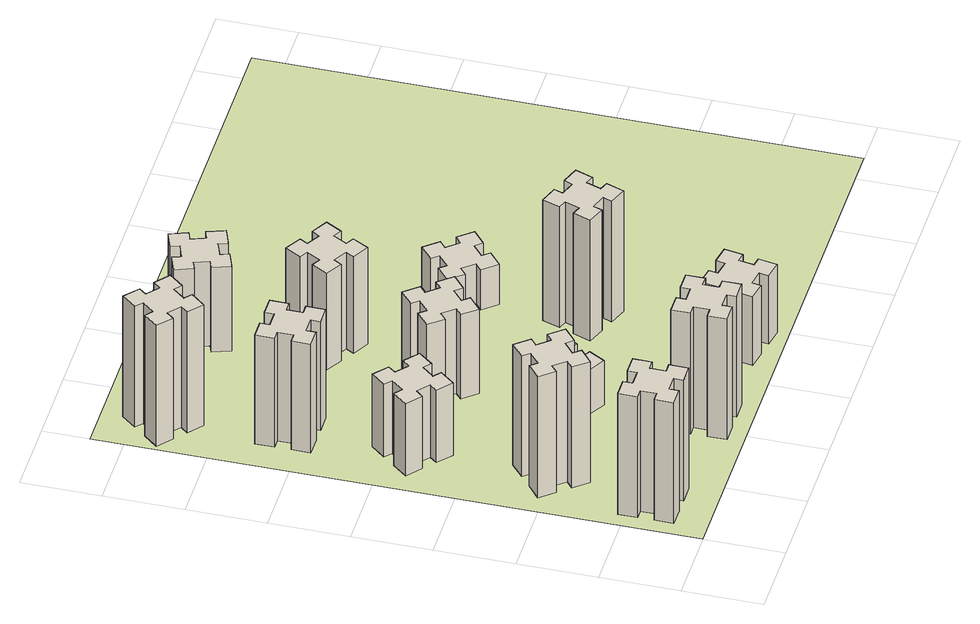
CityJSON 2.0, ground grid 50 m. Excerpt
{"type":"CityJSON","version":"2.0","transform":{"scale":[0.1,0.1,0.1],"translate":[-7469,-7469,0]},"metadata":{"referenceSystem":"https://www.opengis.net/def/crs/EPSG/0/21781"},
"CityObjects":{
"building1":{"type":"Building","attributes":{"class":"1000","function":"1000","usage":"1000","yearOfConstruction":2016,"roofType":"1000","measuredHeight":90,"storeysAboveGround":30,"storeysBelowGround":0},"geometry":[{"type":"Solid","lod":"1","boundaries":[[[[0,1,2,3,4,5,6,7,8,9,10,11,12,13,14,15,16,17,18,19]],[[17,16,20,21]],[[16,15,22,20]],[[15,14,23,22]],[[14,13,24,23]],[[13,12,25,24]],[[12,11,26,25]],[[11,10,27,26]],[[10,9,28,27]],[[9,8,29,28]],[[8,7,30,29]],[[7,6,31,30]],[[6,5,32,31]],[[5,4,33,32]],[[4,3,34,33]],[[3,2,35,34]],[[2,1,36,35]],[[1,0,37,36]],[[0,19,38,37]],[[19,18,39,38]],[[18,17,21,39]],[[24,25,26,27,28,29,30,31,32,33,34,35,36,37,38,39,21,20,22,23]]]]}]},
"building2":{"type":"Building","attributes":{"class":"1000","function":"1000","usage":"1000","yearOfConstruction":2016,"roofType":"1000","measuredHeight":90,"storeysAboveGround":30,"storeysBelowGround":0},"geometry":[{"type":"Solid","lod":"1","boundaries":[[[[40,41,42,43,44,45,46,47,48,49,50,51,52,53,54,55,56,57,58,59]],[[57,56,60,61]],[[56,55,62,60]],[[55,54,63,62]],[[54,53,64,63]],[[53,52,65,64]],[[52,51,66,65]],[[51,50,67,66]],[[50,49,68,67]],[[49,48,69,68]],[[48,47,70,69]],[[47,46,71,70]],[[46,45,72,71]],[[45,44,73,72]],[[44,43,74,73]],[[43,42,75,74]],[[42,41,76,75]],[[41,40,77,76]],[[40,59,78,77]],[[59,58,79,78]],[[58,57,61,79]],[[64,65,66,67,68,69,70,71,72,73,74,75,76,77,78,79,61,60,62,63]]]]}]},
"building3":{"type":"Building","attributes":{"class":"1000","function":"1000","usage":"1000","yearOfConstruction":2016,"roofType":"1000","measuredHeight":54,"storeysAboveGround":30,"storeysBelowGround":0},"geometry":[{"type":"Solid","lod":"1","boundaries":[[[[80,81,82,83,84,85,86,87,88,89,90,91,92,93,94,95,96,97,98,99]],[[97,96,100,101]],[[96,95,102,100]],[[95,94,103,102]],[[94,93,104,103]],[[93,92,105,104]],[[92,91,106,105]],[[91,90,107,106]],[[90,89,108,107]],[[89,88,109,108]],[[88,87,110,109]],[[87,86,111,110]],[[86,85,112,111]],[[85,84,113,112]],[[84,83,114,113]],[[83,82,115,114]],[[82,81,116,115]],[[81,80,117,116]],[[80,99,118,117]],[[99,98,119,118]],[[98,97,101,119]],[[104,105,106,107,108,109,110,111,112,113,114,115,116,117,118,119,101,100,102,103]]]]}]},
"building4":{"type":"Building","attributes":{"class":"1000","function":"1000","usage":"1000","yearOfConstruction":2016,"roofType":"1000","measuredHeight":81,"storeysAboveGround":30,"storeysBelowGround":0},"geometry":[{"type":"Solid","lod":"1","boundaries":[[[[120,121,122,123,124,125,126,127,128,129,130,131,132,133,134,135,136,137,138,139]],[[137,136,140,141]],[[136,135,142,140]],[[135,134,143,142]],[[134,133,144,143]],[[133,132,145,144]],[[132,131,146,145]],[[131,130,147,146]],[[130,129,148,147]],[[129,128,149,148]],[[128,127,150,149]],[[127,126,151,150]],[[126,125,152,151]],[[125,124,153,152]],[[124,123,154,153]],[[123,122,155,154]],[[122,121,156,155]],[[121,120,157,156]],[[120,139,158,157]],[[139,138,159,158]],[[138,137,141,159]],[[144,145,146,147,148,149,150,151,152,153,154,155,156,157,158,159,141,140,142,143]]]]}]},
"building5":{"type":"Building","attributes":{"class":"1000","function":"1000","usage":"1000","yearOfConstruction":2016,"roofType":"1000","measuredHeight":90,"storeysAboveGround":30,"storeysBelowGround":0},"geometry":[{"type":"Solid","lod":"1","boundaries":[[[[160,161,162,163,164,165,166,167,168,169,170,171,172,173,174,175,176,177,178,179]],[[177,176,180,181]],[[176,175,182,180]],[[175,174,183,182]],[[174,173,184,183]],[[173,172,185,184]],[[172,171,186,185]],[[171,170,187,186]],[[170,169,188,187]],[[169,168,189,188]],[[168,167,190,189]],[[167,166,191,190]],[[166,165,192,191]],[[165,164,193,192]],[[164,163,194,193]],[[163,162,195,194]],[[162,161,196,195]],[[161,160,197,196]],[[160,179,198,197]],[[179,178,199,198]],[[178,177,181,199]],[[184,185,186,187,188,189,190,191,192,193,194,195,196,197,198,199,181,180,182,183]]]]}]},
"building6":{"type":"Building","attributes":{"class":"1000","function":"1000","usage":"1000","yearOfConstruction":2016,"roofType":"1000","measuredHeight":90,"storeysAboveGround":30,"storeysBelowGround":0},"geometry":[{"type":"Solid","lod":"1","boundaries":[[[[200,201,202,203,204,205,206,207,208,209,210,211,212,213,214,215,216,217,218,219]],[[217,216,220,221]],[[216,215,222,220]],[[215,214,223,222]],[[214,213,224,223]],[[213,212,225,224]],[[212,211,226,225]],[[211,210,227,226]],[[210,209,228,227]],[[209,208,229,228]],[[208,207,230,229]],[[207,206,231,230]],[[206,205,232,231]],[[205,204,233,232]],[[204,203,234,233]],[[203,202,235,234]],[[202,201,236,235]],[[201,200,237,236]],[[200,219,238,237]],[[219,218,239,238]],[[218,217,221,239]],[[224,225,226,227,228,229,230,231,232,233,234,235,236,237,238,239,221,220,222,223]]]]}]},
"building7":{"type":"Building","attributes":{"class":"1000","function":"1000","usage":"1000","yearOfConstruction":2016,"roofType":"1000","measuredHeight":33,"storeysAboveGround":30,"storeysBelowGround":0},"geometry":[{"type":"Solid","lod":"1","boundaries":[[[[240,241,242,243,244,245,246,247,248,249,250,251,252,253,254,255,256,257,258,259]],[[257,256,260,261]],[[256,255,262,260]],[[255,254,263,262]],[[254,253,264,263]],[[253,252,265,264]],[[252,251,266,265]],[[251,250,267,266]],[[250,249,268,267]],[[249,248,269,268]],[[248,247,270,269]],[[247,246,271,270]],[[246,245,272,271]],[[245,244,273,272]],[[244,243,274,273]],[[243,242,275,274]],[[242,241,276,275]],[[241,240,277,276]],[[240,259,278,277]],[[259,258,279,278]],[[258,257,261,279]],[[264,265,266,267,268,269,270,271,272,273,274,275,276,277,278,279,261,260,262,263]]]]}]},
"building8":{"type":"Building","attributes":{"class":"1000","function":"1000","usage":"1000","yearOfConstruction":2016,"roofType":"1000","measuredHeight":63,"storeysAboveGround":30,"storeysBelowGround":0},"geometry":[{"type":"Solid","lod":"1","boundaries":[[[[280,281,282,283,284,285,286,287,288,289,290,291,292,293,294,295,296,297,298,299]],[[297,296,300,301]],[[296,295,302,300]],[[295,294,303,302]],[[294,293,304,303]],[[293,292,305,304]],[[292,291,306,305]],[[291,290,307,306]],[[290,289,308,307]],[[289,288,309,308]],[[288,287,310,309]],[[287,286,311,310]],[[286,285,312,311]],[[285,284,313,312]],[[284,283,314,313]],[[283,282,315,314]],[[282,281,316,315]],[[281,280,317,316]],[[280,299,318,317]],[[299,298,319,318]],[[298,297,301,319]],[[304,305,306,307,308,309,310,311,312,313,314,315,316,317,318,319,301,300,302,303]]]]}]},
"building9":{"type":"Building","attributes":{"class":"1000","function":"1000","usage":"1000","yearOfConstruction":2016,"roofType":"1000","measuredHeight":51,"storeysAboveGround":30,"storeysBelowGround":0},"geometry":[{"type":"Solid","lod":"1","boundaries":[[[[320,321,322,323,324,325,326,327,328,329,330,331,332,333,334,335,336,337,338,339]],[[337,336,340,341]],[[336,335,342,340]],[[335,334,343,342]],[[334,333,344,343]],[[333,332,345,344]],[[332,331,346,345]],[[331,330,347,346]],[[330,329,348,347]],[[329,328,349,348]],[[328,327,350,349]],[[327,326,351,350]],[[326,325,352,351]],[[325,324,353,352]],[[324,323,354,353]],[[323,322,355,354]],[[322,321,356,355]],[[321,320,357,356]],[[320,339,358,357]],[[339,338,359,358]],[[338,337,341,359]],[[344,345,346,347,348,349,350,351,352,353,354,355,356,357,358,359,341,340,342,343]]]]}]},
"building10":{"type":"Building","attributes":{"class":"1000","function":"1000","usage":"1000","yearOfConstruction":2016,"roofType":"1000","measuredHeight":72,"storeysAboveGround":30,"storeysBelowGround":0},"geometry":[{"type":"Solid","lod":"1","boundaries":[[[[360,361,362,363,364,365,366,367,368,369,370,371,372,373,374,375,376,377,378,379]],[[377,376,380,381]],[[376,375,382,380]],[[375,374,383,382]],[[374,373,384,383]],[[373,372,385,384]],[[372,371,386,385]],[[371,370,387,386]],[[370,369,388,387]],[[369,368,389,388]],[[368,367,390,389]],[[367,366,391,390]],[[366,365,392,391]],[[365,364,393,392]],[[364,363,394,393]],[[363,362,395,394]],[[362,361,396,395]],[[361,360,397,396]],[[360,379,398,397]],[[379,378,399,398]],[[378,377,381,399]],[[384,385,386,387,388,389,390,391,392,393,394,395,396,397,398,399,381,380,382,383]]]]}]},
"building11":{"type":"Building","attributes":{"class":"1000","function":"1000","usage":"1000","yearOfConstruction":2016,"roofType":"1000","measuredHeight":63,"storeysAboveGround":30,"storeysBelowGround":0},"geometry":[{"type":"Solid","lod":"1","boundaries":[[[[400,401,402,403,404,405,406,407,408,409,410,411,412,413,414,415,416,417,418,419]],[[417,416,420,421]],[[416,415,422,420]],[[415,414,423,422]],[[414,413,424,423]],[[413,412,425,424]],[[412,411,426,425]],[[411,410,427,426]],[[410,409,428,427]],[[409,408,429,428]],[[408,407,430,429]],[[407,406,431,430]],[[406,405,432,431]],[[405,404,433,432]],[[404,403,434,433]],[[403,402,435,434]],[[402,401,436,435]],[[401,400,437,436]],[[400,419,438,437]],[[419,418,439,438]],[[418,417,421,439]],[[424,425,426,427,428,429,430,431,432,433,434,435,436,437,438,439,421,420,422,423]]]]}]},
"building12":{"type":"Building","attributes":{"class":"1000","function":"1000","usage":"1000","yearOfConstruction":2016,"roofType":"1000","measuredHeight":90,"storeysAboveGround":30,"storeysBelowGround":0},"geometry":[{"type":"Solid","lod":"1","boundaries":[[[[440,441,442,443,444,445,446,447,448,449,450,451,452,453,454,455,456,457,458,459]],[[457,456,460,461]],[[456,455,462,460]],[[455,454,463,462]],[[454,453,464,463]],[[453,452,465,464]],[[452,451,466,465]],[[451,450,467,466]],[[450,449,468,467]],[[449,448,469,468]],[[448,447,470,469]],[[447,446,471,470]],[[446,445,472,471]],[[445,444,473,472]],[[444,443,474,473]],[[443,442,475,474]],[[442,441,476,475]],[[441,440,477,476]],[[440,459,478,477]],[[459,458,479,478]],[[458,457,461,479]],[[464,465,466,467,468,469,470,471,472,473,474,475,476,477,478,479,461,460,462,463]]]]}]},
"building13":{"type":"Building","attributes":{"class":"1000","function":"1000","usage":"1000","yearOfConstruction":2016,"roofType":"1000","measuredHeight":30,"storeysAboveGround":30,"storeysBelowGround":0},"geometry":[{"type":"Solid","lod":"1","boundaries":[[[[480,481,482,483,484,485,486,487,488,489,490,491,492,493,494,495,496,497,498,499]],[[497,496,500,501]],[[496,495,502,500]],[[495,494,503,502]],[[494,493,504,503]],[[493,492,505,504]],[[492,491,506,505]],[[491,490,507,506]],[[490,489,508,507]],[[489,488,509,508]],[[488,487,510,509]],[[487,486,511,510]],[[486,485,512,511]],[[485,484,513,512]],[[484,483,514,513]],[[483,482,515,514]],[[482,481,516,515]],[[481,480,517,516]],[[480,499,518,517]],[[499,498,519,518]],[[498,497,501,519]],[[504,505,506,507,508,509,510,511,512,513,514,515,516,517,518,519,501,500,502,503]]]]}]},
"landuse1":{"type":"LandUse","attributes":{"name":"plot1","function":"1010"},"geometry":[{"type":"MultiSurface","lod":"1","boundaries":[[[520,521,522,523]]]}]}
},
"vertices":[
[165,425,0],[165,325,0],[105,325,0],[105,205,0],[225,205,0],[225,265,0],[325,265,0],[325,205,0],[445,205,0],[445,325,0],[385,325,0],[385,425,0],[445,425,0],[445,545,0],[325,545,0],[325,485,0],[225,485,0],[225,545,0],[105,545,0],[105,425,0],[225,485,900],[225,545,900],[325,485,900],[325,545,900],[445,545,900],[445,425,900],[385,425,900],[385,325,900],[445,325,900],[445,205,900],[325,205,900],[325,265,900],[225,265,900],[225,205,900],[105,205,900],[105,325,900],[165,325,900],[165,425,900],[105,425,900],[105,545,900],
[492,1048,0],[427,1124,0],[473,1163,0],[396,1255,0],[304,1178,0],[343,1132,0],[266,1067,0],[228,1113,0],[136,1036,0],[213,944,0],[259,983,0],[323,906,0],[277,868,0],[354,776,0],[446,853,0],[408,899,0],[484,963,0],[523,917,0],[615,994,0],[538,1086,0],[484,963,900],[523,917,900],[408,899,900],[446,853,900],[354,776,900],[277,868,900],[323,906,900],[259,983,900],[213,944,900],[136,1036,900],[228,1113,900],[266,1067,900],[343,1132,900],[304,1178,900],[396,1255,900],[473,1163,900],[427,1124,900],[492,1048,900],[538,1086,900],[615,994,900],
[484,1907,0],[408,1972,0],[446,2018,0],[354,2095,0],[277,2003,0],[323,1964,0],[259,1888,0],[213,1926,0],[136,1834,0],[228,1757,0],[266,1803,0],[343,1739,0],[304,1693,0],[396,1616,0],[473,1708,0],[427,1746,0],[492,1823,0],[538,1784,0],[615,1876,0],[523,1953,0],[492,1823,540],[538,1784,540],[427,1746,540],[473,1708,540],[396,1616,540],[304,1693,540],[343,1739,540],[266,1803,540],[228,1757,540],[136,1834,540],[213,1926,540],[259,1888,540],[323,1964,540],[277,2003,540],[354,2095,540],[446,2018,540],[408,1972,540],[484,1907,540],[523,1953,540],[615,1876,540],
[485,2545,0],[485,2645,0],[545,2645,0],[545,2765,0],[425,2765,0],[425,2705,0],[325,2705,0],[325,2765,0],[205,2765,0],[205,2645,0],[265,2645,0],[265,2545,0],[205,2545,0],[205,2425,0],[325,2425,0],[325,2485,0],[425,2485,0],[425,2425,0],[545,2425,0],[545,2545,0],[425,2485,810],[425,2425,810],[325,2485,810],[325,2425,810],[205,2425,810],[205,2545,810],[265,2545,810],[265,2645,810],[205,2645,810],[205,2765,810],[325,2765,810],[325,2705,810],[425,2705,810],[425,2765,810],[545,2765,810],[545,2645,810],[485,2645,810],[485,2545,810],[545,2545,810],[545,2425,810],
[1225,225,0],[1225,325,0],[1285,325,0],[1285,445,0],[1165,445,0],[1165,385,0],[1065,385,0],[1065,445,0],[945,445,0],[945,325,0],[1005,325,0],[1005,225,0],[945,225,0],[945,105,0],[1065,105,0],[1065,165,0],[1165,165,0],[1165,105,0],[1285,105,0],[1285,225,0],[1165,165,900],[1165,105,900],[1065,165,900],[1065,105,900],[945,105,900],[945,225,900],[1005,225,900],[1005,325,900],[945,325,900],[945,445,900],[1065,445,900],[1065,385,900],[1165,385,900],[1165,445,900],[1285,445,900],[1285,325,900],[1225,325,900],[1225,225,900],[1285,225,900],[1285,105,900],
[384,3387,0],[308,3452,0],[346,3498,0],[254,3575,0],[177,3483,0],[223,3444,0],[159,3368,0],[113,3406,0],[36,3314,0],[128,3237,0],[166,3283,0],[243,3219,0],[204,3173,0],[296,3096,0],[373,3188,0],[327,3226,0],[392,3303,0],[438,3264,0],[515,3356,0],[423,3433,0],[392,3303,900],[438,3264,900],[327,3226,900],[373,3188,900],[296,3096,900],[204,3173,900],[243,3219,900],[166,3283,900],[128,3237,900],[36,3314,900],[113,3406,900],[159,3368,900],[223,3444,900],[177,3483,900],[254,3575,900],[346,3498,900],[308,3452,900],[384,3387,900],[423,3433,900],[515,3356,900],
[1086,1017,0],[1136,1104,0],[1188,1074,0],[1248,1178,0],[1144,1238,0],[1114,1186,0],[1027,1236,0],[1057,1288,0],[953,1348,0],[893,1244,0],[945,1214,0],[895,1127,0],[843,1157,0],[783,1053,0],[887,993,0],[917,1045,0],[1004,995,0],[974,943,0],[1078,883,0],[1138,987,0],[1004,995,330],[974,943,330],[917,1045,330],[887,993,330],[783,1053,330],[843,1157,330],[895,1127,330],[945,1214,330],[893,1244,330],[953,1348,330],[1057,1288,330],[1027,1236,330],[1114,1186,330],[1144,1238,330],[1248,1178,330],[1188,1074,330],[1136,1104,330],[1086,1017,330],[1138,987,330],[1078,883,330],
[983,1972,0],[906,1907,0],[868,1953,0],[776,1876,0],[853,1784,0],[899,1823,0],[963,1746,0],[917,1708,0],[994,1616,0],[1086,1693,0],[1048,1739,0],[1124,1803,0],[1163,1757,0],[1255,1834,0],[1178,1926,0],[1132,1888,0],[1067,1964,0],[1113,2003,0],[1036,2095,0],[944,2018,0],[1067,1964,630],[1113,2003,630],[1132,1888,630],[1178,1926,630],[1255,1834,630],[1163,1757,630],[1124,1803,630],[1048,1739,630],[1086,1693,630],[994,1616,630],[917,1708,630],[963,1746,630],[899,1823,630],[853,1784,630],[776,1876,630],[868,1953,630],[906,1907,630],[983,1972,630],[944,2018,630],[1036,2095,630],
[1756,344,0],[1738,245,0],[1679,256,0],[1658,137,0],[1777,117,0],[1787,176,0],[1885,158,0],[1875,99,0],[1993,78,0],[2014,197,0],[1955,207,0],[1972,305,0],[2031,295,0],[2052,413,0],[1934,434,0],[1924,375,0],[1825,392,0],[1836,451,0],[1717,472,0],[1697,354,0],[1825,392,510],[1836,451,510],[1924,375,510],[1934,434,510],[2052,413,510],[2031,295,510],[1972,305,510],[1955,207,510],[2014,197,510],[1993,78,510],[1875,99,510],[1885,158,510],[1787,176,510],[1777,117,510],[1658,137,510],[1679,256,510],[1738,245,510],[1756,344,510],[1697,354,510],[1717,472,510],
[1314,2666,0],[1227,2716,0],[1257,2768,0],[1153,2828,0],[1093,2724,0],[1145,2694,0],[1095,2607,0],[1043,2637,0],[983,2533,0],[1087,2473,0],[1117,2525,0],[1204,2475,0],[1174,2423,0],[1278,2363,0],[1338,2467,0],[1286,2497,0],[1336,2584,0],[1388,2554,0],[1448,2658,0],[1344,2718,0],[1336,2584,720],[1388,2554,720],[1286,2497,720],[1338,2467,720],[1278,2363,720],[1174,2423,720],[1204,2475,720],[1117,2525,720],[1087,2473,720],[983,2533,720],[1043,2637,720],[1095,2607,720],[1145,2694,720],[1093,2724,720],[1153,2828,720],[1257,2768,720],[1227,2716,720],[1314,2666,720],[1344,2718,720],[1448,2658,720],
[1125,3456,0],[1031,3422,0],[1010,3478,0],[897,3437,0],[939,3324,0],[995,3345,0],[1029,3251,0],[973,3230,0],[1014,3117,0],[1127,3159,0],[1106,3215,0],[1200,3249,0],[1220,3193,0],[1333,3234,0],[1292,3347,0],[1236,3326,0],[1202,3420,0],[1258,3440,0],[1217,3553,0],[1104,3512,0],[1202,3420,630],[1258,3440,630],[1236,3326,630],[1292,3347,630],[1333,3234,630],[1220,3193,630],[1200,3249,630],[1106,3215,630],[1127,3159,630],[1014,3117,630],[973,3230,630],[1029,3251,630],[995,3345,630],[939,3324,630],[897,3437,630],[1010,3478,630],[1031,3422,630],[1125,3456,630],[1104,3512,630],[1217,3553,630],
[1769,1300,0],[1735,1206,0],[1679,1227,0],[1637,1114,0],[1750,1073,0],[1771,1129,0],[1865,1095,0],[1844,1039,0],[1957,997,0],[1998,1110,0],[1942,1131,0],[1976,1225,0],[2032,1204,0],[2073,1317,0],[1960,1358,0],[1940,1302,0],[1846,1336,0],[1867,1392,0],[1754,1433,0],[1713,1320,0],[1846,1336,900],[1867,1392,900],[1940,1302,900],[1960,1358,900],[2073,1317,900],[2032,1204,900],[1976,1225,900],[1942,1131,900],[1998,1110,900],[1957,997,900],[1844,1039,900],[1865,1095,900],[1771,1129,900],[1750,1073,900],[1637,1114,900],[1679,1227,900],[1735,1206,900],[1769,1300,900],[1713,1320,900],[1754,1433,900],
[1972,1988,0],[1907,2064,0],[1953,2103,0],[1876,2195,0],[1784,2118,0],[1823,2072,0],[1746,2007,0],[1708,2053,0],[1616,1976,0],[1693,1884,0],[1739,1923,0],[1803,1846,0],[1757,1808,0],[1834,1716,0],[1926,1793,0],[1888,1839,0],[1964,1903,0],[2003,1857,0],[2095,1934,0],[2018,2026,0],[1964,1903,300],[2003,1857,300],[1888,1839,300],[1926,1793,300],[1834,1716,300],[1757,1808,300],[1803,1846,300],[1739,1923,300],[1693,1884,300],[1616,1976,300],[1708,2053,300],[1746,2007,300],[1823,2072,300],[1784,2118,300],[1876,2195,300],[1953,2103,300],[1907,2064,300],[1972,1988,300],[2018,2026,300],[2095,1934,300],
[5,3705,0],[3705,3705,0],[3705,5,0],[5,5,0]
]}
